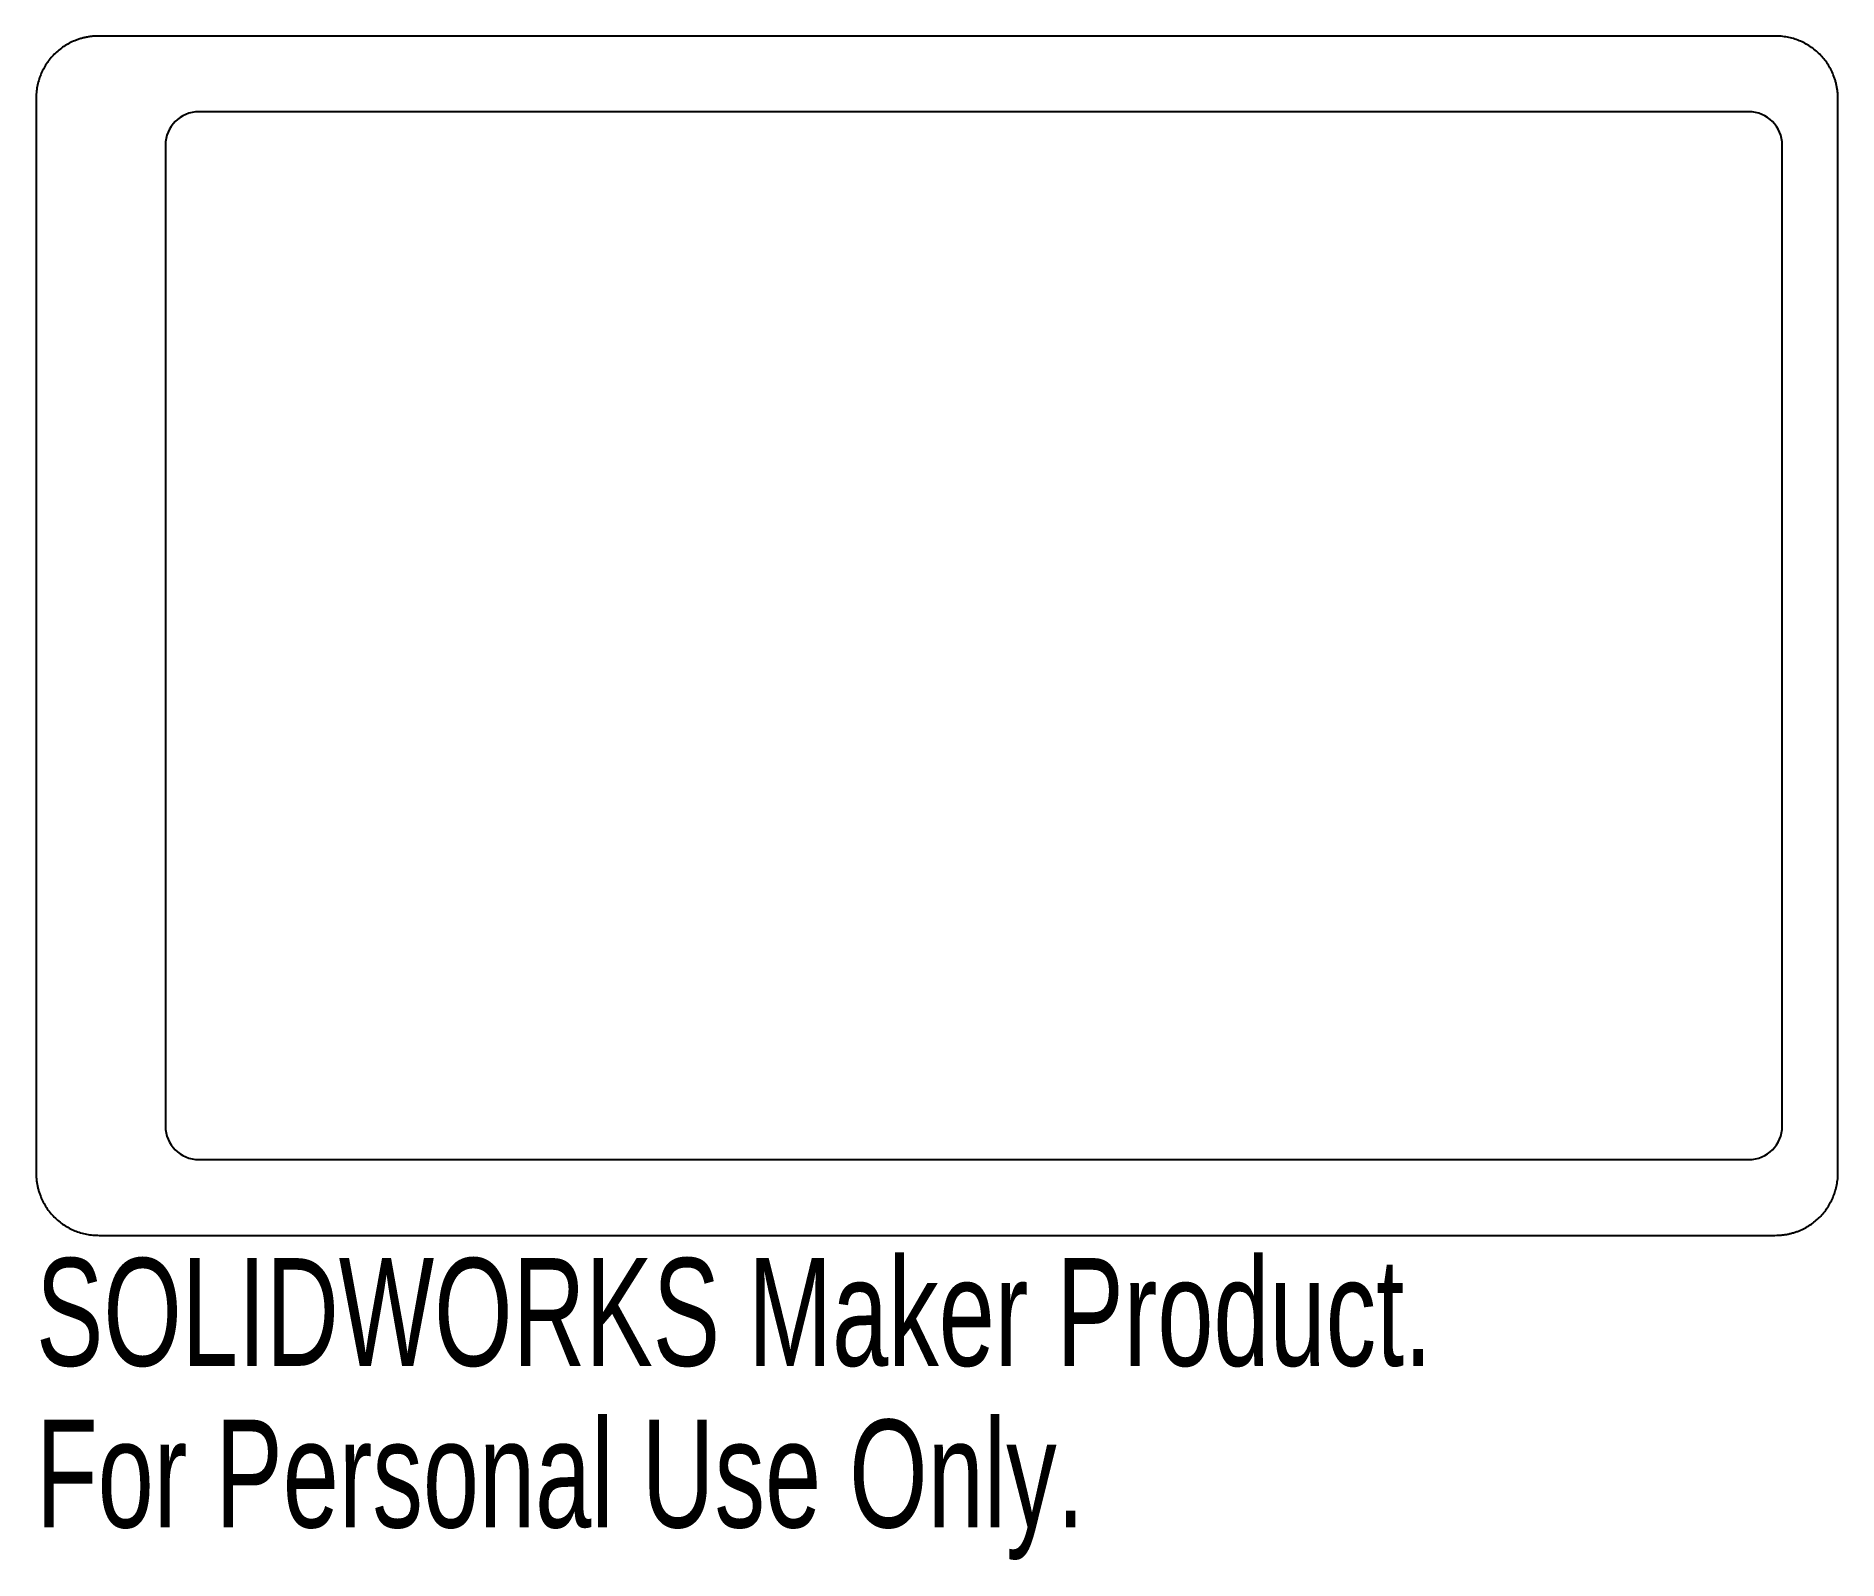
# Model space of a CAD drawing. Header units: millimetres. Extents: x -13 to 67.8, y -38.1 to 30.3.
import ezdxf

# ---------------------------------------------------------------- set-up
doc = ezdxf.new("R2010")
doc.units = ezdxf.units.MM
doc.styles.add('SLDTEXTSTYLE0', font='TXT', dxfattribs={"width": 0.7})

msp = doc.modelspace()

# ---------------------------------------------------------------- linework, layer by layer
at = {"color": 7, "linetype": 'Continuous', "lineweight": 25}
for p, q in [((65.017, 30.257), (-10.135, 30.257)), ((-12.959, 27.433), (-12.959, -20.719)), ((63.841, 26.857), (-5.659, 26.857)), ((67.841, -20.719), (67.841, 27.433)), ((-7.159, 25.357), (-7.159, -18.643)), ((65.341, -18.643), (65.341, 25.357)), ((-5.659, -20.143), (63.841, -20.143)), ((-10.135, -23.543), (65.017, -23.543))]:
    msp.add_line(p, q, dxfattribs=at)
for centre, start, end in [((-5.659, 25.357), 90, 180), ((63.841, 25.357), 0, 90), ((-5.659, -18.643), 180, 270), ((63.841, -18.643), 270, 0)]:
    msp.add_arc(centre, 1.5, start, end, dxfattribs=at)
for points in [[(-10.135, 30.257), (-10.189, 30.256), (-10.296, 30.254), (-10.455, 30.241), (-10.612, 30.22), (-10.767, 30.19), (-10.92, 30.151), (-11.071, 30.104), (-11.344, 30.003), (-11.721, 29.806), (-12.152, 29.453), (-12.506, 29.022), (-12.722, 28.609), (-12.845, 28.26), (-12.911, 27.99), (-12.951, 27.713), (-12.956, 27.527), (-12.959, 27.433)], [(67.841, 27.433), (67.84, 27.486), (67.839, 27.593), (67.825, 27.753), (67.804, 27.91), (67.774, 28.065), (67.736, 28.218), (67.689, 28.369), (67.587, 28.642), (67.39, 29.019), (67.037, 29.45), (66.606, 29.804), (66.193, 30.02), (65.844, 30.143), (65.574, 30.208), (65.298, 30.249), (65.111, 30.254), (65.017, 30.257)], [(-12.959, -20.719), (-12.958, -20.773), (-12.956, -20.88), (-12.943, -21.039), (-12.922, -21.196), (-12.892, -21.352), (-12.854, -21.505), (-12.806, -21.656), (-12.705, -21.928), (-12.508, -22.306), (-12.155, -22.737), (-11.724, -23.091), (-11.311, -23.306), (-10.962, -23.429), (-10.692, -23.495), (-10.415, -23.536), (-10.229, -23.541), (-10.135, -23.543)], [(65.017, -23.543), (65.071, -23.542), (65.178, -23.541), (65.337, -23.528), (65.494, -23.506), (65.649, -23.476), (65.803, -23.438), (65.954, -23.391), (66.226, -23.289), (66.604, -23.092), (67.035, -22.739), (67.389, -22.308), (67.604, -21.896), (67.727, -21.546), (67.793, -21.276), (67.834, -21), (67.839, -20.813), (67.841, -20.719)]]:
    msp.add_open_spline(points, degree=3, knots=[0, 0, 0, 0, 0.036277, 0.072197, 0.107864, 0.143388, 0.178878, 0.214445, 0.250196, 0.375141, 0.499709, 0.624158, 0.749233, 0.811766, 0.87401, 0.936559, 1, 1, 1, 1], dxfattribs=at)

# ---------------------------------------------------------------- texts
at = {"color": 7, "linetype": 'Continuous', "char_height": 4.83362, "attachment_point": 1, "style": 'SLDTEXTSTYLE0'}
for s, insert in [('SOLIDWORKS Maker Product.', (-12.959, -24.563)), ('For Personal Use Only.', (-12.959, -31.813))]:
    msp.add_mtext(s, dxfattribs=dict(at, insert=insert))

doc.saveas('drawing.dxf')
